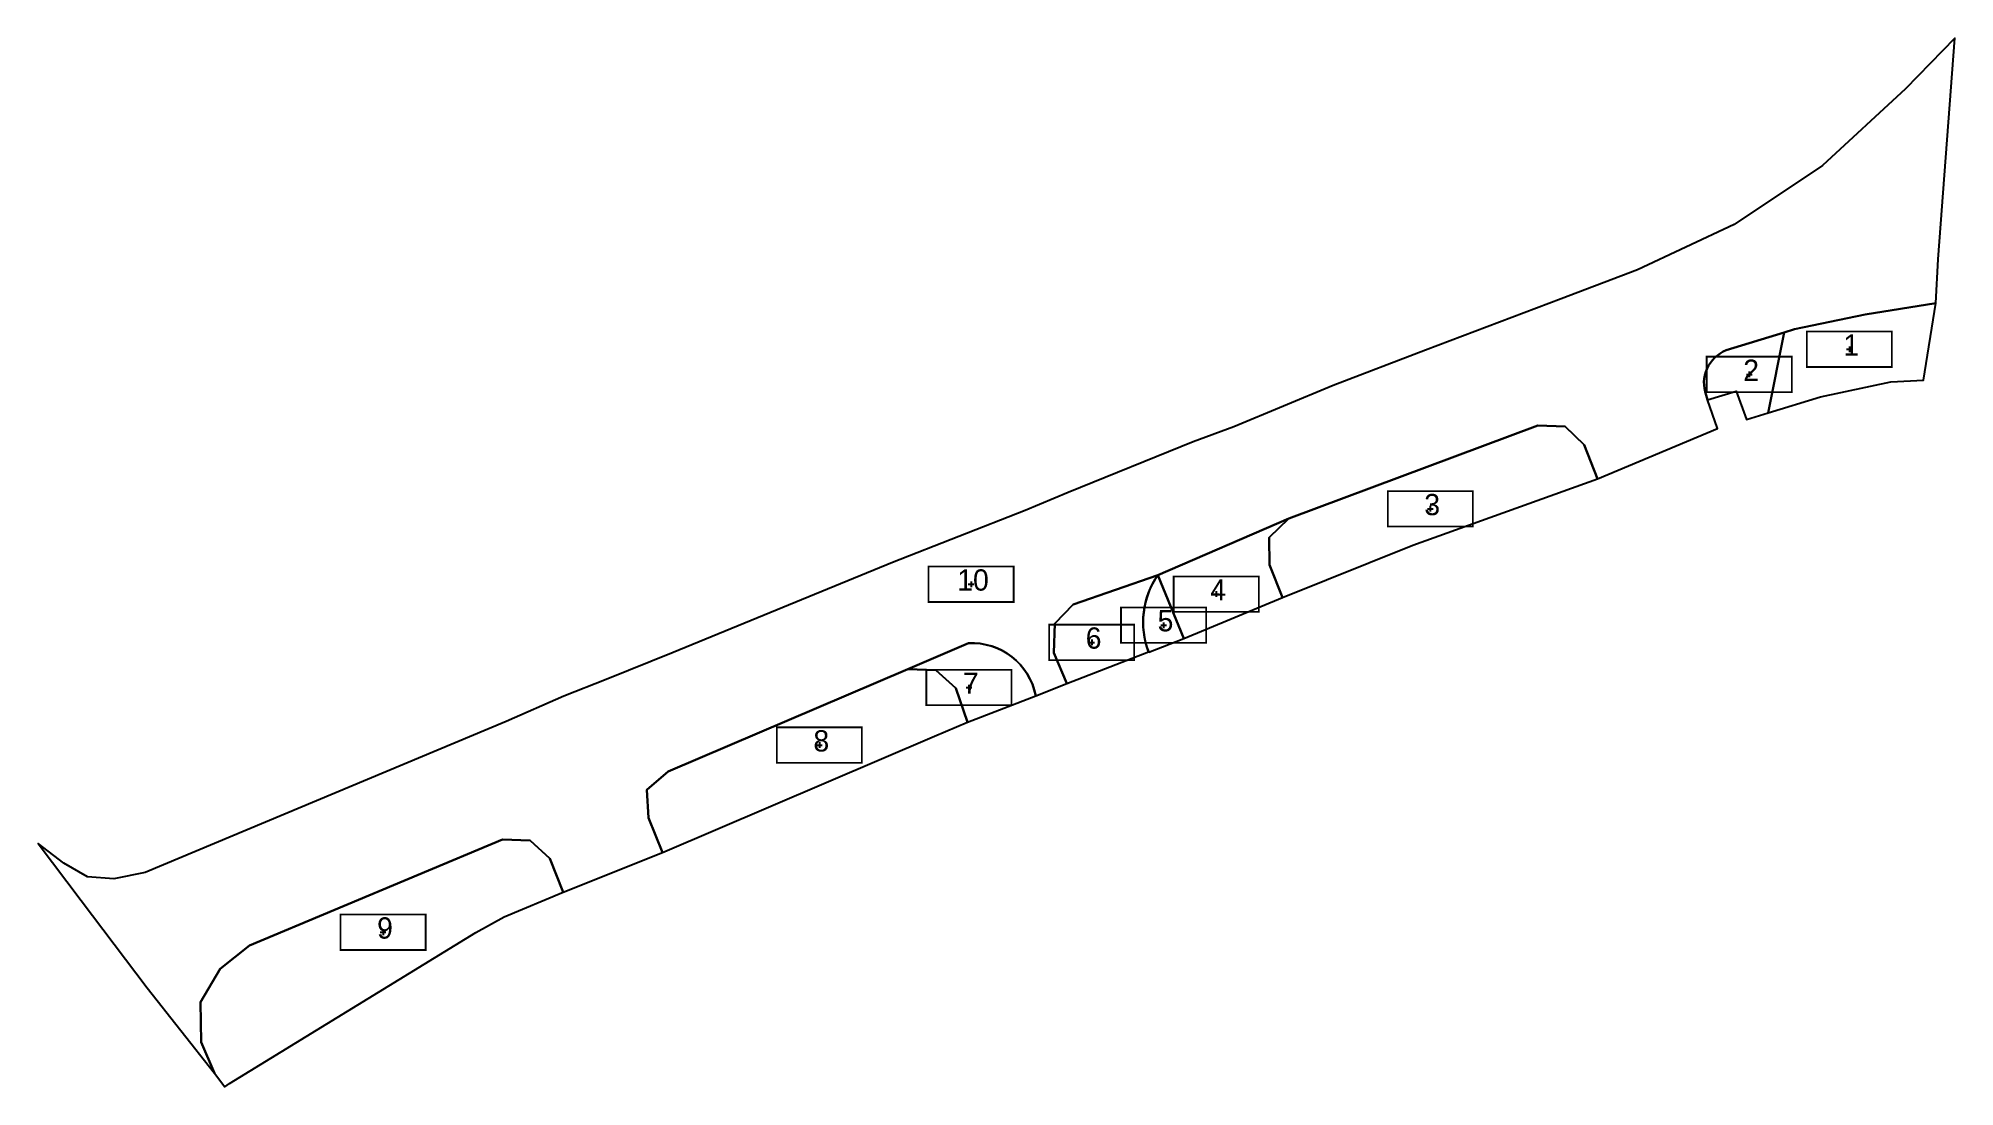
# Model space of a CAD drawing. Header units: millimetres. Extents: x 220043 to 220313, y 628507 to 628655.
import ezdxf
from ezdxf.enums import TextEntityAlignment as Align

# ---------------------------------------------------------------- set-up
doc = ezdxf.new("R2010")
doc.units = ezdxf.units.MM
doc.layers.add('PCELL', color=160, linetype='Continuous')
doc.layers.add('scellno', color=160, linetype='Continuous')
doc.styles.add('mvt-nos', font='mvt-nos')

# ---------------------------------------------------------------- blocks, each defined once
blk = doc.blocks.new('CELLNO')
at = {"color": 2}
for points in [[(-0.4, 0), (0.4, 0)], [(0, 0.4), (0, -0.4)]]:
    blk.add_lwpolyline(points, dxfattribs=at)
at = {"layer": 'scellno', "const_width": 0.25}
blk.add_lwpolyline([(6, 2.5), (-6, 2.5), (-6, -2.5), (6, -2.5)], close=True, dxfattribs=at)
at = {"layer": 'scellno', "style": 'mvt-nos'}
blk.add_attdef('CELLNO', text='', height=3, dxfattribs=at).set_placement((0, 0), align=Align.MIDDLE)
at = {"layer": 'scellno', "style": 'mvt-nos', "flags": 1}
for tag, p in [('CODE', (-0.29, -6)), ('AREA', (0.21, -8.97))]:
    blk.add_attdef(tag, text='', height=2.5, dxfattribs=at).set_placement(p, align=Align.CENTER)

msp = doc.modelspace()

# ---------------------------------------------------------------- linework, layer by layer
at = {"layer": 'PCELL'}
for points in [[(220200.66, 628579.45), (220219.16, 628587.41), (220254.27, 628600.55), (220258.14, 628600.42), (220260.8, 628597.8), (220262.67, 628593.03), (220279.6, 628600.14), (220278.21, 628604.17), (220277.99, 628604.81, -0.194951), (220278.14, 628608.56, -0.194147), (220280.84, 628611.16), (220289.03, 628613.68), (220290.48, 628614.12), (220300.43, 628616.22), (220310.41, 628617.78), (220310.73, 628624.02), (220313.06, 628655.16), (220306.12, 628648.04), (220294.4, 628637.22), (220281.96, 628628.88), (220268.34, 628622.52), (220257.57, 628618.42), (220238.42, 628611.17), (220225.41, 628606.2), (220211.38, 628600.36), (220205.64, 628598.23), (220188.03, 628591.1), (220181.97, 628588.55), (220163.22, 628581.21), (220132.31, 628568.5), (220122.83, 628564.73), (220116.89, 628562.34), (220108.75, 628558.79), (220057.84, 628537.49), (220053.42, 628536.61), (220049.69, 628536.89), (220046.34, 628538.8), (220042.75, 628541.58), (220048.77, 628533.52), (220058.12, 628521.23), (220067.59, 628509.18), (220065.7, 628513.54), (220065.64, 628519.18), (220068.42, 628523.88), (220072.53, 628527.17), (220108.22, 628542.14), (220112.11, 628542.02), (220114.92, 628539.48), (220116.78, 628534.73), (220130.77, 628540.3), (220128.83, 628545.19), (220128.59, 628549.17), (220131.58, 628551.73), (220165.39, 628566.17), (220173.94, 628569.83, -0.374088), (220183.44, 628562.43), (220187.81, 628564.13), (220185.98, 628568.45), (220186.12, 628572.63), (220188.73, 628575.28)], [(220289.03, 628613.68), (220280.84, 628611.16, 0.194135), (220278.14, 628608.56, 0.194951), (220277.99, 628604.81), (220278.21, 628604.17), (220282.23, 628605.4), (220283.68, 628601.39), (220286.73, 628602.32)], [(220200.66, 628579.45), (220188.73, 628575.28), (220186.12, 628572.63), (220185.98, 628568.45), (220187.81, 628564.13), (220199.35, 628568.62, -0.247599)], [(220200.66, 628579.45, 0.248445), (220199.37, 628568.58), (220204.33, 628570.49)], [(220173.94, 628569.83), (220165.39, 628566.17), (220169.34, 628566.05), (220172.16, 628563.51), (220173.8, 628558.69), (220183.44, 628562.43, 0.374088)]]:
    msp.add_lwpolyline(points, format="xyb", close=True, dxfattribs=at)
for points in [[(220310.41, 628617.78), (220300.43, 628616.22), (220290.48, 628614.12), (220289.03, 628613.68), (220286.73, 628602.32), (220294.15, 628604.59), (220304.04, 628606.7), (220308.64, 628606.94)], [(220262.67, 628593.03), (220260.8, 628597.8), (220258.14, 628600.42), (220254.27, 628600.55), (220219.16, 628587.41), (220216.38, 628584.75), (220216.41, 628580.88), (220218.25, 628576.29), (220236.64, 628583.64)], [(220216.41, 628580.88), (220216.38, 628584.75), (220219.16, 628587.41), (220200.66, 628579.45), (220204.33, 628570.49), (220218.25, 628576.29)], [(220173.8, 628558.69), (220172.16, 628563.51), (220169.34, 628566.05), (220165.39, 628566.17), (220131.58, 628551.73), (220128.59, 628549.17), (220128.83, 628545.19), (220130.77, 628540.3), (220169.16, 628556.72)], [(220116.78, 628534.73), (220114.92, 628539.48), (220112.11, 628542.02), (220108.22, 628542.14), (220072.53, 628527.17), (220068.42, 628523.88), (220065.64, 628519.18), (220065.7, 628513.54), (220067.59, 628509.18), (220069.05, 628507.27), (220069.7, 628507.73), (220104.44, 628529), (220108.47, 628531.24)]]:
    msp.add_lwpolyline(points, close=True, dxfattribs=at)

# ---------------------------------------------------------------- block references
at = {"layer": 'scellno'}
ref = msp.add_blockref('CELLNO', (220298.21, 628611.29), dxfattribs=at)
ref.add_attrib('CELLNO', '1', dxfattribs={"height": 3, "style": 'mvt-nos'}).set_placement((220298.48, 628611.9), align=Align.MIDDLE)
ref = msp.add_blockref('CELLNO', (220284.08, 628607.75), dxfattribs=at)
ref.add_attrib('CELLNO', '2', dxfattribs={"height": 3, "style": 'mvt-nos'}).set_placement((220284.35, 628608.36), align=Align.MIDDLE)
ref = msp.add_blockref('CELLNO', (220239.09, 628588.79), dxfattribs=at)
ref.add_attrib('CELLNO', '3', dxfattribs={"height": 3, "style": 'mvt-nos'}).set_placement((220239.36, 628589.39), align=Align.MIDDLE)
ref = msp.add_blockref('CELLNO', (220174.32, 628578.14), dxfattribs=at)
ref.add_attrib('CELLNO', '10', dxfattribs={"height": 3, "style": 'mvt-nos'}).set_placement((220174.59, 628578.75), align=Align.MIDDLE)
ref = msp.add_blockref('CELLNO', (220208.9, 628576.75), dxfattribs=at)
ref.add_attrib('CELLNO', '4', dxfattribs={"height": 3, "style": 'mvt-nos'}).set_placement((220209.17, 628577.36), align=Align.MIDDLE)
ref = msp.add_blockref('CELLNO', (220201.47, 628572.37), dxfattribs=at)
ref.add_attrib('CELLNO', '5', dxfattribs={"height": 3, "style": 'mvt-nos'}).set_placement((220201.74, 628572.98), align=Align.MIDDLE)
ref = msp.add_blockref('CELLNO', (220191.33, 628569.95), dxfattribs=at)
ref.add_attrib('CELLNO', '6', dxfattribs={"height": 3, "style": 'mvt-nos'}).set_placement((220191.6, 628570.56), align=Align.MIDDLE)
ref = msp.add_blockref('CELLNO', (220174.01, 628563.58), dxfattribs=at)
ref.add_attrib('CELLNO', '7', dxfattribs={"height": 3, "style": 'mvt-nos'}).set_placement((220174.28, 628564.19), align=Align.MIDDLE)
ref = msp.add_blockref('CELLNO', (220152.92, 628555.46), dxfattribs=at)
ref.add_attrib('CELLNO', '8', dxfattribs={"height": 3, "style": 'mvt-nos'}).set_placement((220153.19, 628556.06), align=Align.MIDDLE)
ref = msp.add_blockref('CELLNO', (220091.38, 628529.05), dxfattribs=at)
ref.add_attrib('CELLNO', '9', dxfattribs={"height": 3, "style": 'mvt-nos'}).set_placement((220091.65, 628529.66), align=Align.MIDDLE)

doc.saveas('drawing.dxf')
